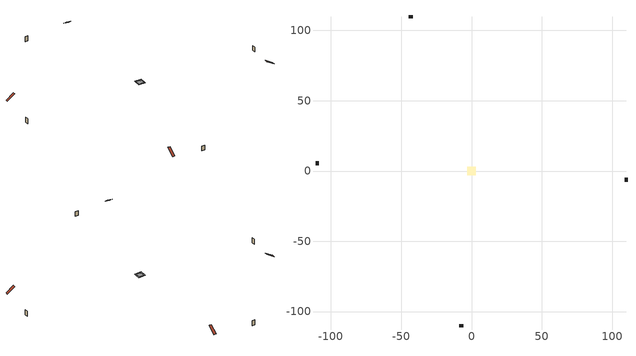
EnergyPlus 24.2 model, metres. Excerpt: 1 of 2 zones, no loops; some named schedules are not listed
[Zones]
attic - vented
 floor to conditioned space (Floor2 construction Reversed): -2.27,-2.27 -2.27,2.27 2.27,2.27 2.27,-2.27 z5.34
 floor to conditioned space (Floor5 construction Reversed): -1.38,-1.38 -1.38,1.38 1.38,1.38 1.38,-1.38 z5.34
 floor to conditioned space (Floor6 construction Reversed): -3.13,-3.13 -3.13,3.13 3.13,3.13 3.13,-3.13 z5.34
 wall outside (Wall9 construction): -41.91,109.93 -44.6,109.93 / -8.64,-109.93 -5.95,-109.93 / -109.93,6.87 -109.93,4.18 / 109.93,-7.48 109.93,-4.79 z0.46:5.34
 roof outside (Roof1 construction): -5.65,109.93,5.34 -5.65,102.43,10.33 -3.4,102.43,10.33 -3.4,109.93,5.34; -35.55,-109.93,5.34 -35.55,-102.43,10.33 -37.81,-102.43,10.33 -37.81,-109.93,5.34; -109.93,35.55,5.34 -102.43,35.55,10.33 -102.43,37.81,10.33 -109.93,37.81,5.34; 109.93,-35.55,5.34 102.43,-35.55,10.33 102.43,-37.81,10.33 109.93,-37.81,5.34
[Building]
Building 1: Terrain=Suburbs
[Site:Location]
Edmonton Intl AP_AB: Latitude {deg}=53.31; Longitude {deg}=-113.58; Time Zone {hr}=-7; Elevation {m}=723; Keep Site Location Information=Yes
[Site:GroundTemperature:Shallow]
-1.56185, -3.61833, -3.78302, -2.80711, 1.11059, 5.01004, 8.39065, 10.5322, 10.7141, 8.97234, 5.67794, 1.89811
[Site:WaterMainsTemperature]
Calculation Method=Schedule; Temperature Schedule=mains temperature schedule
[Material] Roughness=Rough; Thermal Absorptance=0.9
Name | Thickness {m} | Conductivity {W/m-K} | Density {kg/m3} | Specific Heat {J/kg-K} | Solar Absorptance | Visible Absorptance
asphalt or fiberglass shingles | 0.00635 | 0.162714 | 1121.4 | 1465.45 | 0.4 | 0.4
ceiling loosefill ins | 0.169333 | 0.0480833 | 16.02 | 1046.75 | 0.7 | 0.7
ceiling loosefill ins 1 | 0.0846667 | 0.0480833 | 16.02 | 1046.75 | 0.7 | 0.7
ceiling stud and cavity | 0.1397 | 0.126132 | 65.682 | 1177.47 | 0.7 | 0.7
ceiling stud and cavity 1 | 0.1397 | 0.165285 | 65.682 | 1177.47 | 0.7 | 0.7
ceiling stud and cavity 2 | 0.1397 | 0.0898496 | 65.682 | 1177.47 | 0.7 | 0.7
exterior vertical ins | 0.00216305 | 0.029427 | 32.04 | 1214.23 | 0.7 | 0.7
exterior vertical ins 1 | 0.0585005 | 0.029427 | 32.04 | 1214.23 | 0.7 | 0.7
gypsum board | 0.0127 | 0.160291 | 801 | 837.4 | 0.6 | 0.6
wall stud and cavity 8 | 0.0889 | 6.1454 | 50.32683 | 1063.81 | 0.6 | 0.6
wood siding 1 | 0.00254 | 0.102417 | 544.68 | 1172.36 | 0.4 | 0.4
[Construction]
Floor2 construction Reversed: gypsum board, ceiling stud and cavity, ceiling loosefill ins
Floor5 construction Reversed: gypsum board, ceiling stud and cavity 1, ceiling loosefill ins 1
Floor6 construction Reversed: gypsum board, ceiling stud and cavity 2, ceiling loosefill ins 1
Roof1 construction: asphalt or fiberglass shingles
Wall9 construction: wood siding 1, wall stud and cavity 8
[Zone]
attic - vented: Multiplier=1; Volume {m3}=51.3269; Part of Total Floor Area=Yes
[Space]
attic - vented 1: Zone=attic - vented; Volume {m3}=51.3269
[ZoneInfiltration:EffectiveLeakageArea]
infil attic - vented 1: Zone or Space=attic - vented 1; Schedule=Always On Discrete; Effective Air Leakage Area {cm2}=2349.57; Stack Coefficient=0.000686676; Wind Coefficient=1.7705e-05
[ZoneMixing]
whole house fan mix: Zone or Space=attic - vented; Schedule=Always On Continuous; Design Flow Rate Calculation Method=Flow/Zone; Design Flow Rate {m3/s}=0; Source Zone or Space=conditioned space
[Foundation:Kiva] Initial Indoor Air Temperature {C}=18; Wall Depth Below Slab {m}=0.2032; Custom Block Z Position 1 {m}=0
Name | Wall Height Above Grade {m} | Custom Block Material Name 1 | Custom Block Depth 1 {m} | Custom Block X Position 1 {m}
Foundation Kiva 1 | 0.450007 | exterior vertical ins | 2.13 | 0.2032
Foundation Kiva 2 | 0.460004 | exterior vertical ins 1 | 0.460004 | 0.2159
[Foundation:Kiva:Settings]
Soil Conductivity {W/m-K}=0.849921; Soil Density {kg/m3}=1842.3; Soil Specific Heat {J/kg-K}=418.7; Ground Solar Absorptivity=0.9; Ground Thermal Absorptivity=0.9; Ground Surface Roughness {m}=0.03; Far-Field Width {m}=40; Deep-Ground Boundary Condition=ZeroFlux; Deep-Ground Depth {m}=40; Minimum Cell Dimension {m}=0.2; Maximum Cell Growth Coefficient=3; Simulation Timestep=Timestep
[Exterior:Lights]
exterior lighting: Schedule=exterior lighting schedule; Design Level {W}=75.6
[EnergyManagementSystem:Sensor]
Name | Output:Variable or Output:Meter Index Key | Output:Variable or Output:Meter
mv_conv_2 | mech vent house fan | Electric Equipment Convective Heating Energy
mv_conv_3 | mech vent house fan cfis | Electric Equipment Convective Heating Energy
mv_conv_4 | mech vent range fan 0 | Electric Equipment Convective Heating Energy
mv_conv_5 | mech vent house fan latent load | Other Equipment Convective Heating Energy
mv_conv_6 | mech vent house fan sensible load | Other Equipment Convective Heating Energy
mv_rad | mech vent bath fan 0 | Electric Equipment Radiant Heating Energy
mv_rad_1 | mech vent bath fan 1 | Electric Equipment Radiant Heating Energy
mv_rad_2 | mech vent house fan | Electric Equipment Radiant Heating Energy
mv_rad_3 | mech vent house fan cfis | Electric Equipment Radiant Heating Energy
mv_rad_4 | mech vent range fan 0 | Electric Equipment Radiant Heating Energy
mv_rad_5 | mech vent house fan latent load | Other Equipment Radiant Heating Energy
mv_rad_6 | mech vent house fan sensible load | Other Equipment Radiant Heating Energy
natural_vent_s | natural vent schedule | Schedule Value
out_pb_s |  | Site Outdoor Air Barometric Pressure
out_wt_s |  | Site Outdoor Air Humidity Ratio
site_vw_s |  | Site Wind Speed
ss_back_out | Window1 | Surface Window Shortwave from Zone Back Out Window Heat Transfer Rate
ss_back_out_1 | Window10 | Surface Window Shortwave from Zone Back Out Window Heat Transfer Rate
ss_back_out_10 | Window20 | Surface Window Shortwave from Zone Back Out Window Heat Transfer Rate
ss_back_out_11 | Window3 | Surface Window Shortwave from Zone Back Out Window Heat Transfer Rate
ss_back_out_12 | Window4 | Surface Window Shortwave from Zone Back Out Window Heat Transfer Rate
ss_back_out_13 | Window5 | Surface Window Shortwave from Zone Back Out Window Heat Transfer Rate
ss_back_out_14 | Window6 | Surface Window Shortwave from Zone Back Out Window Heat Transfer Rate
ss_back_out_15 | Window7 | Surface Window Shortwave from Zone Back Out Window Heat Transfer Rate
ss_back_out_16 | Window8 | Surface Window Shortwave from Zone Back Out Window Heat Transfer Rate
ss_back_out_17 | Window9 | Surface Window Shortwave from Zone Back Out Window Heat Transfer Rate
ss_back_out_2 | Window11 | Surface Window Shortwave from Zone Back Out Window Heat Transfer Rate
ss_back_out_3 | Window12 | Surface Window Shortwave from Zone Back Out Window Heat Transfer Rate
ss_back_out_4 | Window13 | Surface Window Shortwave from Zone Back Out Window Heat Transfer Rate
ss_back_out_5 | Window15 | Surface Window Shortwave from Zone Back Out Window Heat Transfer Rate
ss_back_out_6 | Window16 | Surface Window Shortwave from Zone Back Out Window Heat Transfer Rate
ss_back_out_7 | Window18 | Surface Window Shortwave from Zone Back Out Window Heat Transfer Rate
ss_back_out_8 | Window19 | Surface Window Shortwave from Zone Back Out Window Heat Transfer Rate
ss_back_out_9 | Window2 | Surface Window Shortwave from Zone Back Out Window Heat Transfer Rate
ss_conv | Door1 | Surface Inside Face Convection Heat Gain Energy
ss_conv_1 | Door2 | Surface Inside Face Convection Heat Gain Energy
ss_conv_10 | Window19 | Surface Inside Face Convection Heat Gain Energy
ss_conv_11 | Window2 | Surface Inside Face Convection Heat Gain Energy
ss_conv_12 | Window20 | Surface Inside Face Convection Heat Gain Energy
ss_conv_13 | Window3 | Surface Inside Face Convection Heat Gain Energy
ss_conv_14 | Window4 | Surface Inside Face Convection Heat Gain Energy
ss_conv_15 | Window5 | Surface Inside Face Convection Heat Gain Energy
ss_conv_16 | Window6 | Surface Inside Face Convection Heat Gain Energy
ss_conv_17 | Window7 | Surface Inside Face Convection Heat Gain Energy
ss_conv_18 | Window8 | Surface Inside Face Convection Heat Gain Energy
ss_conv_19 | Window9 | Surface Inside Face Convection Heat Gain Energy
ss_conv_2 | Window1 | Surface Inside Face Convection Heat Gain Energy
ss_conv_3 | Window10 | Surface Inside Face Convection Heat Gain Energy
ss_conv_4 | Window11 | Surface Inside Face Convection Heat Gain Energy
ss_conv_5 | Window12 | Surface Inside Face Convection Heat Gain Energy
ss_conv_6 | Window13 | Surface Inside Face Convection Heat Gain Energy
ss_conv_7 | Window15 | Surface Inside Face Convection Heat Gain Energy
ss_conv_8 | Window16 | Surface Inside Face Convection Heat Gain Energy
ss_conv_9 | Window18 | Surface Inside Face Convection Heat Gain Energy
ss_ig | Door1 | Surface Inside Face Internal Gains Radiation Heat Gain Energy
ss_ig_1 | Door2 | Surface Inside Face Internal Gains Radiation Heat Gain Energy
ss_ig_10 | Window19 | Surface Inside Face Internal Gains Radiation Heat Gain Energy
ss_ig_11 | Window2 | Surface Inside Face Internal Gains Radiation Heat Gain Energy
ss_ig_12 | Window20 | Surface Inside Face Internal Gains Radiation Heat Gain Energy
ss_ig_13 | Window3 | Surface Inside Face Internal Gains Radiation Heat Gain Energy
ss_ig_14 | Window4 | Surface Inside Face Internal Gains Radiation Heat Gain Energy
ss_ig_15 | Window5 | Surface Inside Face Internal Gains Radiation Heat Gain Energy
ss_ig_16 | Window6 | Surface Inside Face Internal Gains Radiation Heat Gain Energy
ss_ig_17 | Window7 | Surface Inside Face Internal Gains Radiation Heat Gain Energy
ss_ig_18 | Window8 | Surface Inside Face Internal Gains Radiation Heat Gain Energy
ss_ig_19 | Window9 | Surface Inside Face Internal Gains Radiation Heat Gain Energy
ss_ig_2 | Window1 | Surface Inside Face Internal Gains Radiation Heat Gain Energy
ss_ig_3 | Window10 | Surface Inside Face Internal Gains Radiation Heat Gain Energy
ss_ig_4 | Window11 | Surface Inside Face Internal Gains Radiation Heat Gain Energy
ss_ig_5 | Window12 | Surface Inside Face Internal Gains Radiation Heat Gain Energy
ss_ig_6 | Window13 | Surface Inside Face Internal Gains Radiation Heat Gain Energy
ss_ig_7 | Window15 | Surface Inside Face Internal Gains Radiation Heat Gain Energy
ss_ig_8 | Window16 | Surface Inside Face Internal Gains Radiation Heat Gain Energy
ss_ig_9 | Window18 | Surface Inside Face Internal Gains Radiation Heat Gain Energy
ss_lgt | Door1 | Surface Inside Face Lights Radiation Heat Gain Energy
ss_lgt_1 | Door2 | Surface Inside Face Lights Radiation Heat Gain Energy
ss_sol | Door1 | Surface Inside Face Solar Radiation Heat Gain Energy
ss_sol_1 | Door2 | Surface Inside Face Solar Radiation Heat Gain Energy
ss_surf | Door1 | Surface Inside Face Net Surface Thermal Radiation Heat Gain Energy
ss_surf_1 | Door2 | Surface Inside Face Net Surface Thermal Radiation Heat Gain Energy
ss_surf_10 | Window19 | Surface Inside Face Net Surface Thermal Radiation Heat Gain Energy
ss_surf_11 | Window2 | Surface Inside Face Net Surface Thermal Radiation Heat Gain Energy
ss_surf_12 | Window20 | Surface Inside Face Net Surface Thermal Radiation Heat Gain Energy
ss_surf_13 | Window3 | Surface Inside Face Net Surface Thermal Radiation Heat Gain Energy
ss_surf_14 | Window4 | Surface Inside Face Net Surface Thermal Radiation Heat Gain Energy
ss_surf_15 | Window5 | Surface Inside Face Net Surface Thermal Radiation Heat Gain Energy
ss_surf_16 | Window6 | Surface Inside Face Net Surface Thermal Radiation Heat Gain Energy
ss_surf_17 | Window7 | Surface Inside Face Net Surface Thermal Radiation Heat Gain Energy
ss_surf_18 | Window8 | Surface Inside Face Net Surface Thermal Radiation Heat Gain Energy
ss_surf_19 | Window9 | Surface Inside Face Net Surface Thermal Radiation Heat Gain Energy
ss_surf_2 | Window1 | Surface Inside Face Net Surface Thermal Radiation Heat Gain Energy
ss_surf_3 | Window10 | Surface Inside Face Net Surface Thermal Radiation Heat Gain Energy
ss_surf_4 | Window11 | Surface Inside Face Net Surface Thermal Radiation Heat Gain Energy
ss_surf_5 | Window12 | Surface Inside Face Net Surface Thermal Radiation Heat Gain Energy
ss_surf_6 | Window13 | Surface Inside Face Net Surface Thermal Radiation Heat Gain Energy
ss_surf_7 | Window15 | Surface Inside Face Net Surface Thermal Radiation Heat Gain Energy
ss_surf_8 | Window16 | Surface Inside Face Net Surface Thermal Radiation Heat Gain Energy
ss_surf_9 | Window18 | Surface Inside Face Net Surface Thermal Radiation Heat Gain Energy
ss_trans_in | Window1 | Surface Window Transmitted Solar Radiation Rate
ss_trans_in_1 | Window10 | Surface Window Transmitted Solar Radiation Rate
ss_trans_in_10 | Window20 | Surface Window Transmitted Solar Radiation Rate
ss_trans_in_11 | Window3 | Surface Window Transmitted Solar Radiation Rate
ss_trans_in_12 | Window4 | Surface Window Transmitted Solar Radiation Rate
ss_trans_in_13 | Window5 | Surface Window Transmitted Solar Radiation Rate
ss_trans_in_14 | Window6 | Surface Window Transmitted Solar Radiation Rate
ss_trans_in_15 | Window7 | Surface Window Transmitted Solar Radiation Rate
ss_trans_in_16 | Window8 | Surface Window Transmitted Solar Radiation Rate
ss_trans_in_17 | Window9 | Surface Window Transmitted Solar Radiation Rate
ss_trans_in_2 | Window11 | Surface Window Transmitted Solar Radiation Rate
ss_trans_in_3 | Window12 | Surface Window Transmitted Solar Radiation Rate
ss_trans_in_4 | Window13 | Surface Window Transmitted Solar Radiation Rate
ss_trans_in_5 | Window15 | Surface Window Transmitted Solar Radiation Rate
ss_trans_in_6 | Window16 | Surface Window Transmitted Solar Radiation Rate
ss_trans_in_7 | Window18 | Surface Window Transmitted Solar Radiation Rate
ss_trans_in_8 | Window19 | Surface Window Transmitted Solar Radiation Rate
ss_trans_in_9 | Window2 | Surface Window Transmitted Solar Radiation Rate
ss_trans_out | Window1 | Surface Inside Face Initial Transmitted Diffuse Transmitted Out Window Solar Radiation Rate
ss_trans_out_1 | Window10 | Surface Inside Face Initial Transmitted Diffuse Transmitted Out Window Solar Radiation Rate
ss_trans_out_10 | Window20 | Surface Inside Face Initial Transmitted Diffuse Transmitted Out Window Solar Radiation Rate
ss_trans_out_11 | Window3 | Surface Inside Face Initial Transmitted Diffuse Transmitted Out Window Solar Radiation Rate
ss_trans_out_12 | Window4 | Surface Inside Face Initial Transmitted Diffuse Transmitted Out Window Solar Radiation Rate
ss_trans_out_13 | Window5 | Surface Inside Face Initial Transmitted Diffuse Transmitted Out Window Solar Radiation Rate
ss_trans_out_14 | Window6 | Surface Inside Face Initial Transmitted Diffuse Transmitted Out Window Solar Radiation Rate
ss_trans_out_15 | Window7 | Surface Inside Face Initial Transmitted Diffuse Transmitted Out Window Solar Radiation Rate
ss_trans_out_16 | Window8 | Surface Inside Face Initial Transmitted Diffuse Transmitted Out Window Solar Radiation Rate
ss_trans_out_17 | Window9 | Surface Inside Face Initial Transmitted Diffuse Transmitted Out Window Solar Radiation Rate
ss_trans_out_2 | Window11 | Surface Inside Face Initial Transmitted Diffuse Transmitted Out Window Solar Radiation Rate
ss_trans_out_3 | Window12 | Surface Inside Face Initial Transmitted Diffuse Transmitted Out Window Solar Radiation Rate
ss_trans_out_4 | Window13 | Surface Inside Face Initial Transmitted Diffuse Transmitted Out Window Solar Radiation Rate
ss_trans_out_5 | Window15 | Surface Inside Face Initial Transmitted Diffuse Transmitted Out Window Solar Radiation Rate
ss_trans_out_6 | Window16 | Surface Inside Face Initial Transmitted Diffuse Transmitted Out Window Solar Radiation Rate
ss_trans_out_7 | Window18 | Surface Inside Face Initial Transmitted Diffuse Transmitted Out Window Solar Radiation Rate
ss_trans_out_8 | Window19 | Surface Inside Face Initial Transmitted Diffuse Transmitted Out Window Solar Radiation Rate
ss_trans_out_9 | Window2 | Surface Inside Face Initial Transmitted Diffuse Transmitted Out Window Solar Radiation Rate
s_conv | Floor1 | Surface Inside Face Convection Heat Gain Energy
s_conv_1 | Floor2 | Surface Inside Face Convection Heat Gain Energy
s_conv_10 | RimJoist1:180 | Surface Inside Face Convection Heat Gain Energy
s_conv_11 | RimJoist1:270 | Surface Inside Face Convection Heat Gain Energy
s_conv_12 | RimJoist1:90 | Surface Inside Face Convection Heat Gain Energy
s_conv_13 | RimJoist2:0 | Surface Inside Face Convection Heat Gain Energy
s_conv_14 | RimJoist2:180 | Surface Inside Face Convection Heat Gain Energy
s_conv_15 | RimJoist2:270 | Surface Inside Face Convection Heat Gain Energy
s_conv_16 | RimJoist2:90 | Surface Inside Face Convection Heat Gain Energy
s_conv_17 | Roof6:0 | Surface Inside Face Convection Heat Gain Energy
s_conv_18 | Roof6:180 | Surface Inside Face Convection Heat Gain Energy
s_conv_19 | Roof6:270 | Surface Inside Face Convection Heat Gain Energy
s_conv_2 | Floor5 | Surface Inside Face Convection Heat Gain Energy
s_conv_20 | Roof6:90 | Surface Inside Face Convection Heat Gain Energy
s_conv_21 | Roof7:0 | Surface Inside Face Convection Heat Gain Energy
s_conv_22 | Roof7:180 | Surface Inside Face Convection Heat Gain Energy
s_conv_23 | Roof7:270 | Surface Inside Face Convection Heat Gain Energy
s_conv_24 | Roof7:90 | Surface Inside Face Convection Heat Gain Energy
s_conv_25 | Roof8:0 | Surface Inside Face Convection Heat Gain Energy
s_conv_26 | Roof8:180 | Surface Inside Face Convection Heat Gain Energy
s_conv_27 | Roof8:270 | Surface Inside Face Convection Heat Gain Energy
s_conv_28 | Roof8:90 | Surface Inside Face Convection Heat Gain Energy
s_conv_29 | Slab1 | Surface Inside Face Convection Heat Gain Energy
s_conv_3 | Floor6 | Surface Inside Face Convection Heat Gain Energy
s_conv_30 | Slab2 | Surface Inside Face Convection Heat Gain Energy
s_conv_31 | Wall1:0 | Surface Inside Face Convection Heat Gain Energy
s_conv_32 | Wall1:180 | Surface Inside Face Convection Heat Gain Energy
s_conv_33 | Wall1:270 | Surface Inside Face Convection Heat Gain Energy
s_conv_34 | Wall1:90 | Surface Inside Face Convection Heat Gain Energy
s_conv_35 | Wall2:0 | Surface Inside Face Convection Heat Gain Energy
s_conv_36 | Wall2:180 | Surface Inside Face Convection Heat Gain Energy
s_conv_37 | Wall2:270 | Surface Inside Face Convection Heat Gain Energy
s_conv_38 | Wall2:90 | Surface Inside Face Convection Heat Gain Energy
s_conv_39 | Wall3:0 | Surface Inside Face Convection Heat Gain Energy
s_conv_4 | Floor7 | Surface Inside Face Convection Heat Gain Energy
s_conv_40 | Wall3:180 | Surface Inside Face Convection Heat Gain Energy
s_conv_41 | Wall3:270 | Surface Inside Face Convection Heat Gain Energy
s_conv_42 | Wall3:90 | Surface Inside Face Convection Heat Gain Energy
s_conv_43 | Wall4:0 | Surface Inside Face Convection Heat Gain Energy
s_conv_44 | Wall4:180 | Surface Inside Face Convection Heat Gain Energy
s_conv_45 | Wall4:270 | Surface Inside Face Convection Heat Gain Energy
s_conv_46 | Wall4:90 | Surface Inside Face Convection Heat Gain Energy
s_conv_47 | Wall5:0 | Surface Inside Face Convection Heat Gain Energy
s_conv_48 | Wall5:180 | Surface Inside Face Convection Heat Gain Energy
s_conv_49 | Wall5:270 | Surface Inside Face Convection Heat Gain Energy
s_conv_5 | FoundationWall1 | Surface Inside Face Convection Heat Gain Energy
s_conv_50 | Wall5:90 | Surface Inside Face Convection Heat Gain Energy
s_conv_51 | Wall6:0 | Surface Inside Face Convection Heat Gain Energy
s_conv_52 | Wall6:180 | Surface Inside Face Convection Heat Gain Energy
s_conv_53 | Wall6:270 | Surface Inside Face Convection Heat Gain Energy
s_conv_54 | Wall6:90 | Surface Inside Face Convection Heat Gain Energy
s_conv_55 | Wall7:0 | Surface Inside Face Convection Heat Gain Energy
s_conv_56 | Wall7:180 | Surface Inside Face Convection Heat Gain Energy
s_conv_57 | Wall7:270 | Surface Inside Face Convection Heat Gain Energy
s_conv_58 | Wall7:90 | Surface Inside Face Convection Heat Gain Energy
s_conv_59 | Wall8:0 | Surface Inside Face Convection Heat Gain Energy
s_conv_6 | FoundationWall2 | Surface Inside Face Convection Heat Gain Energy
s_conv_60 | Wall8:180 | Surface Inside Face Convection Heat Gain Energy
s_conv_61 | Wall8:270 | Surface Inside Face Convection Heat Gain Energy
s_conv_62 | Wall8:90 | Surface Inside Face Convection Heat Gain Energy
s_conv_7 | inferred conditioned ceiling | Surface Inside Face Convection Heat Gain Energy
s_conv_8 | inferred conditioned floor | Surface Inside Face Convection Heat Gain Energy
s_conv_9 | RimJoist1:0 | Surface Inside Face Convection Heat Gain Energy
s_ig | Floor1 | Surface Inside Face Internal Gains Radiation Heat Gain Energy
s_ig_1 | Floor2 | Surface Inside Face Internal Gains Radiation Heat Gain Energy
s_ig_10 | RimJoist1:180 | Surface Inside Face Internal Gains Radiation Heat Gain Energy
s_ig_11 | RimJoist1:270 | Surface Inside Face Internal Gains Radiation Heat Gain Energy
s_ig_12 | RimJoist1:90 | Surface Inside Face Internal Gains Radiation Heat Gain Energy
s_ig_13 | RimJoist2:0 | Surface Inside Face Internal Gains Radiation Heat Gain Energy
s_ig_14 | RimJoist2:180 | Surface Inside Face Internal Gains Radiation Heat Gain Energy
s_ig_15 | RimJoist2:270 | Surface Inside Face Internal Gains Radiation Heat Gain Energy
s_ig_16 | RimJoist2:90 | Surface Inside Face Internal Gains Radiation Heat Gain Energy
s_ig_17 | Roof6:0 | Surface Inside Face Internal Gains Radiation Heat Gain Energy
s_ig_18 | Roof6:180 | Surface Inside Face Internal Gains Radiation Heat Gain Energy
s_ig_19 | Roof6:270 | Surface Inside Face Internal Gains Radiation Heat Gain Energy
s_ig_2 | Floor5 | Surface Inside Face Internal Gains Radiation Heat Gain Energy
s_ig_20 | Roof6:90 | Surface Inside Face Internal Gains Radiation Heat Gain Energy
s_ig_21 | Roof7:0 | Surface Inside Face Internal Gains Radiation Heat Gain Energy
s_ig_22 | Roof7:180 | Surface Inside Face Internal Gains Radiation Heat Gain Energy
s_ig_23 | Roof7:270 | Surface Inside Face Internal Gains Radiation Heat Gain Energy
s_ig_24 | Roof7:90 | Surface Inside Face Internal Gains Radiation Heat Gain Energy
s_ig_25 | Roof8:0 | Surface Inside Face Internal Gains Radiation Heat Gain Energy
s_ig_26 | Roof8:180 | Surface Inside Face Internal Gains Radiation Heat Gain Energy
s_ig_27 | Roof8:270 | Surface Inside Face Internal Gains Radiation Heat Gain Energy
s_ig_28 | Roof8:90 | Surface Inside Face Internal Gains Radiation Heat Gain Energy
s_ig_29 | Slab1 | Surface Inside Face Internal Gains Radiation Heat Gain Energy
s_ig_3 | Floor6 | Surface Inside Face Internal Gains Radiation Heat Gain Energy
s_ig_30 | Slab2 | Surface Inside Face Internal Gains Radiation Heat Gain Energy
s_ig_31 | Wall1:0 | Surface Inside Face Internal Gains Radiation Heat Gain Energy
s_ig_32 | Wall1:180 | Surface Inside Face Internal Gains Radiation Heat Gain Energy
s_ig_33 | Wall1:270 | Surface Inside Face Internal Gains Radiation Heat Gain Energy
s_ig_34 | Wall1:90 | Surface Inside Face Internal Gains Radiation Heat Gain Energy
s_ig_35 | Wall2:0 | Surface Inside Face Internal Gains Radiation Heat Gain Energy
s_ig_36 | Wall2:180 | Surface Inside Face Internal Gains Radiation Heat Gain Energy
s_ig_37 | Wall2:270 | Surface Inside Face Internal Gains Radiation Heat Gain Energy
s_ig_38 | Wall2:90 | Surface Inside Face Internal Gains Radiation Heat Gain Energy
s_ig_39 | Wall3:0 | Surface Inside Face Internal Gains Radiation Heat Gain Energy
s_ig_4 | Floor7 | Surface Inside Face Internal Gains Radiation Heat Gain Energy
s_ig_40 | Wall3:180 | Surface Inside Face Internal Gains Radiation Heat Gain Energy
s_ig_41 | Wall3:270 | Surface Inside Face Internal Gains Radiation Heat Gain Energy
s_ig_42 | Wall3:90 | Surface Inside Face Internal Gains Radiation Heat Gain Energy
s_ig_43 | Wall4:0 | Surface Inside Face Internal Gains Radiation Heat Gain Energy
s_ig_44 | Wall4:180 | Surface Inside Face Internal Gains Radiation Heat Gain Energy
s_ig_45 | Wall4:270 | Surface Inside Face Internal Gains Radiation Heat Gain Energy
s_ig_46 | Wall4:90 | Surface Inside Face Internal Gains Radiation Heat Gain Energy
s_ig_47 | Wall5:0 | Surface Inside Face Internal Gains Radiation Heat Gain Energy
s_ig_48 | Wall5:180 | Surface Inside Face Internal Gains Radiation Heat Gain Energy
s_ig_49 | Wall5:270 | Surface Inside Face Internal Gains Radiation Heat Gain Energy
s_ig_5 | FoundationWall1 | Surface Inside Face Internal Gains Radiation Heat Gain Energy
s_ig_50 | Wall5:90 | Surface Inside Face Internal Gains Radiation Heat Gain Energy
s_ig_51 | Wall6:0 | Surface Inside Face Internal Gains Radiation Heat Gain Energy
s_ig_52 | Wall6:180 | Surface Inside Face Internal Gains Radiation Heat Gain Energy
s_ig_53 | Wall6:270 | Surface Inside Face Internal Gains Radiation Heat Gain Energy
s_ig_54 | Wall6:90 | Surface Inside Face Internal Gains Radiation Heat Gain Energy
s_ig_55 | Wall7:0 | Surface Inside Face Internal Gains Radiation Heat Gain Energy
s_ig_56 | Wall7:180 | Surface Inside Face Internal Gains Radiation Heat Gain Energy
s_ig_57 | Wall7:270 | Surface Inside Face Internal Gains Radiation Heat Gain Energy
s_ig_58 | Wall7:90 | Surface Inside Face Internal Gains Radiation Heat Gain Energy
s_ig_59 | Wall8:0 | Surface Inside Face Internal Gains Radiation Heat Gain Energy
s_ig_6 | FoundationWall2 | Surface Inside Face Internal Gains Radiation Heat Gain Energy
s_ig_60 | Wall8:180 | Surface Inside Face Internal Gains Radiation Heat Gain Energy
s_ig_61 | Wall8:270 | Surface Inside Face Internal Gains Radiation Heat Gain Energy
s_ig_62 | Wall8:90 | Surface Inside Face Internal Gains Radiation Heat Gain Energy
s_ig_7 | inferred conditioned ceiling | Surface Inside Face Internal Gains Radiation Heat Gain Energy
s_ig_8 | inferred conditioned floor | Surface Inside Face Internal Gains Radiation Heat Gain Energy
s_ig_9 | RimJoist1:0 | Surface Inside Face Internal Gains Radiation Heat Gain Energy
s_lgt | Floor1 | Surface Inside Face Lights Radiation Heat Gain Energy
s_lgt_1 | Floor2 | Surface Inside Face Lights Radiation Heat Gain Energy
s_lgt_10 | RimJoist1:180 | Surface Inside Face Lights Radiation Heat Gain Energy
s_lgt_11 | RimJoist1:270 | Surface Inside Face Lights Radiation Heat Gain Energy
s_lgt_12 | RimJoist1:90 | Surface Inside Face Lights Radiation Heat Gain Energy
s_lgt_13 | RimJoist2:0 | Surface Inside Face Lights Radiation Heat Gain Energy
s_lgt_14 | RimJoist2:180 | Surface Inside Face Lights Radiation Heat Gain Energy
s_lgt_15 | RimJoist2:270 | Surface Inside Face Lights Radiation Heat Gain Energy
s_lgt_16 | RimJoist2:90 | Surface Inside Face Lights Radiation Heat Gain Energy
s_lgt_17 | Roof6:0 | Surface Inside Face Lights Radiation Heat Gain Energy
s_lgt_18 | Roof6:180 | Surface Inside Face Lights Radiation Heat Gain Energy
s_lgt_19 | Roof6:270 | Surface Inside Face Lights Radiation Heat Gain Energy
s_lgt_2 | Floor5 | Surface Inside Face Lights Radiation Heat Gain Energy
s_lgt_20 | Roof6:90 | Surface Inside Face Lights Radiation Heat Gain Energy
s_lgt_21 | Roof7:0 | Surface Inside Face Lights Radiation Heat Gain Energy
s_lgt_22 | Roof7:180 | Surface Inside Face Lights Radiation Heat Gain Energy
s_lgt_23 | Roof7:270 | Surface Inside Face Lights Radiation Heat Gain Energy
s_lgt_24 | Roof7:90 | Surface Inside Face Lights Radiation Heat Gain Energy
s_lgt_25 | Roof8:0 | Surface Inside Face Lights Radiation Heat Gain Energy
s_lgt_26 | Roof8:180 | Surface Inside Face Lights Radiation Heat Gain Energy
s_lgt_27 | Roof8:270 | Surface Inside Face Lights Radiation Heat Gain Energy
s_lgt_28 | Roof8:90 | Surface Inside Face Lights Radiation Heat Gain Energy
s_lgt_29 | Slab1 | Surface Inside Face Lights Radiation Heat Gain Energy
